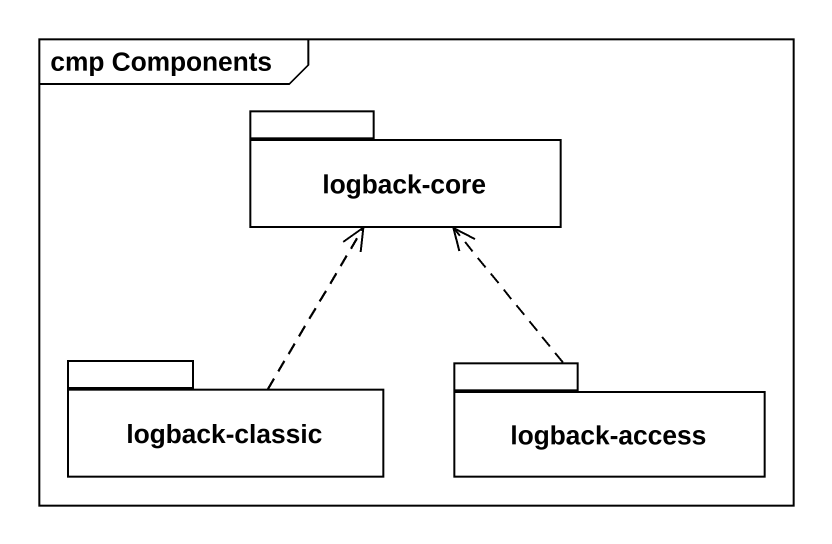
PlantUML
@startuml
mainframe cmp Components
package "logback-core" as logback_core {
}
package "logback-classic" as logback_classic {
}
package "logback-access" as logback_access {
}
logback_classic .up.> logback_core
logback_access .up.> logback_core
@enduml
